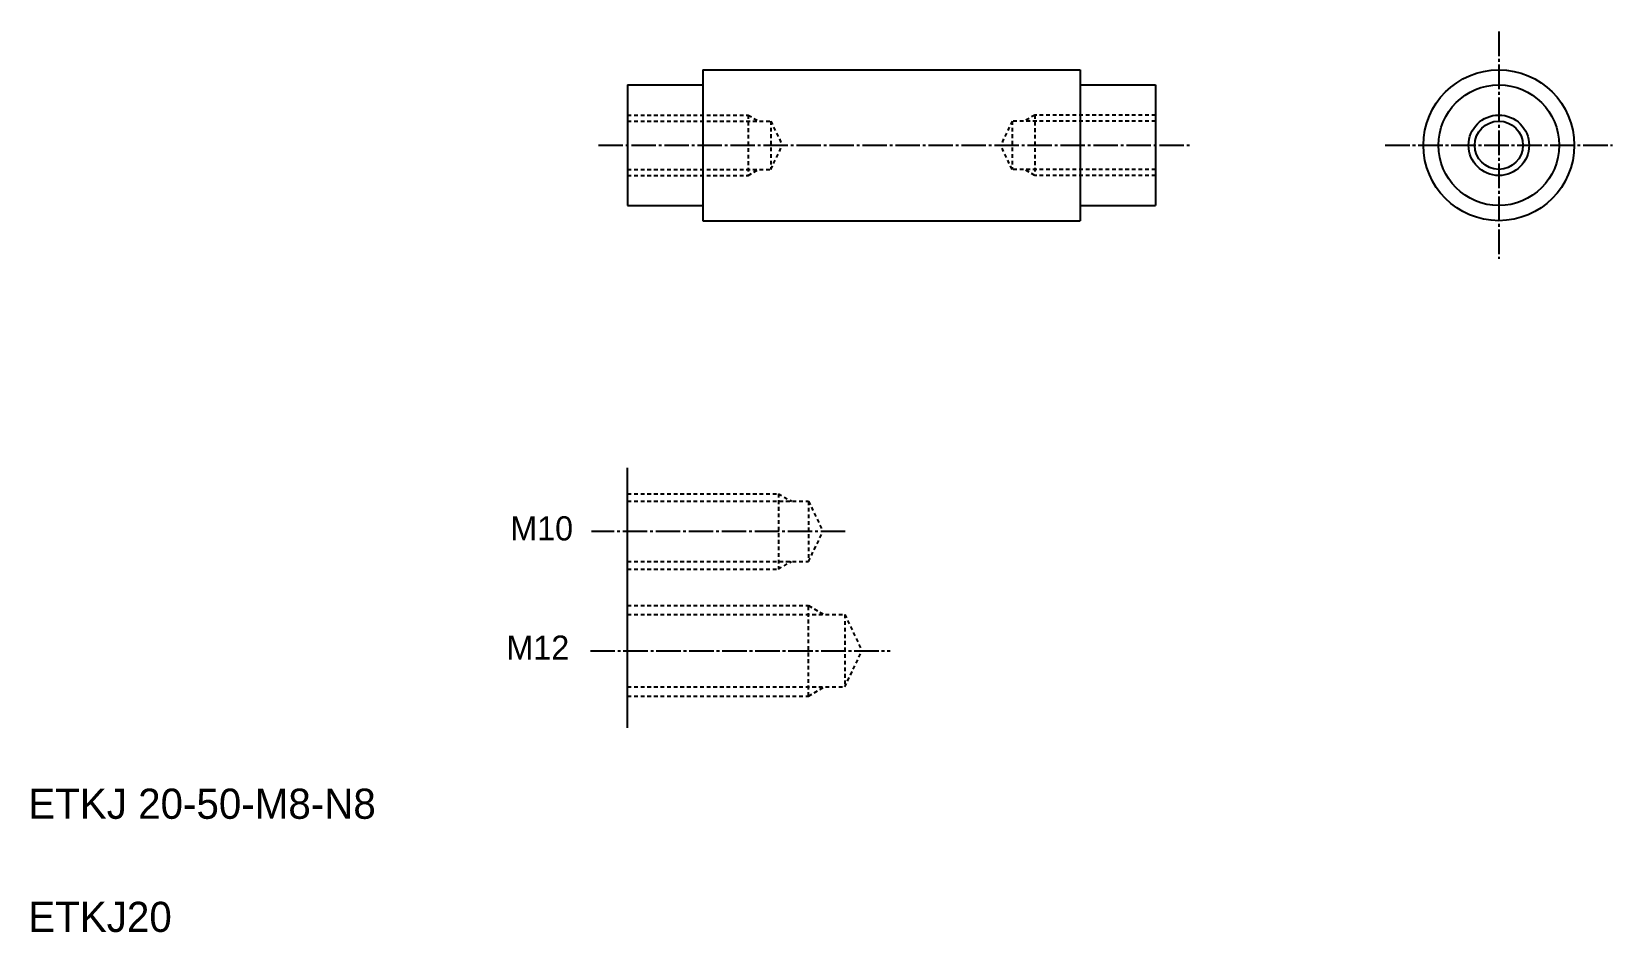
# Model space of a CAD drawing. Extents: x 10 to 220, y 10 to 129.
import ezdxf
from ezdxf.enums import TextEntityAlignment as Align

# ---------------------------------------------------------------- set-up
doc = ezdxf.new("R2010")
doc.units = 0
doc.header["$LTSCALE"] = 0.25
doc.linetypes.add('CENTER', pattern=[17.5, 13, -1.5, 1.5, -1.5])
doc.linetypes.add('DASHED', pattern=[3.5, 2, -1.5])
doc.layers.get('0').update_dxf_attribs({"linetype": 'CONTINUOUS'})
doc.layers.add('CENTER', color=1, linetype='CENTER')
doc.styles.get("Standard").update_dxf_attribs({"font": 'txt', "height": 3.2})

msp = doc.modelspace()

# ---------------------------------------------------------------- linework, layer by layer
at = {"color": 7, "linetype": 'CONTINUOUS'}
for p, q in [((99.45, 124.3), (149.45, 124.3)), ((99.45, 124.3), (99.45, 104.3)), ((149.45, 124.3), (149.45, 104.3)), ((89.45, 122.3), (89.45, 106.3)), ((89.45, 122.3), (99.45, 122.3)), ((149.45, 122.3), (159.45, 122.3)), ((159.45, 122.3), (159.45, 106.3)), ((89.45, 106.3), (99.45, 106.3)), ((149.45, 106.3), (159.45, 106.3)), ((99.45, 104.3), (149.45, 104.3))]:
    msp.add_line(p, q, dxfattribs=at)
at = {"color": 3, "linetype": 'DASHED'}
for p, q in [((89.45, 118.3), (105.45, 118.3)), ((89.45, 117.5), (108.45, 117.5)), ((105.45, 118.3), (105.45, 110.3)), ((105.45, 118.3), (106.84, 117.5)), ((108.45, 117.5), (108.45, 111.1)), ((108.45, 117.5), (109.98, 114.3)), ((140.45, 117.5), (138.93, 114.3)), ((159.45, 117.5), (140.45, 117.5)), ((140.45, 117.5), (140.45, 111.1)), ((143.45, 118.3), (142.07, 117.5)), ((159.45, 118.3), (143.45, 118.3)), ((143.45, 118.3), (143.45, 110.3)), ((108.45, 111.1), (109.98, 114.3)), ((140.45, 111.1), (138.93, 114.3)), ((89.45, 111.1), (108.45, 111.1)), ((105.45, 110.3), (106.84, 111.1)), ((159.45, 111.1), (140.45, 111.1)), ((143.45, 110.3), (142.07, 111.1)), ((89.45, 110.3), (105.45, 110.3)), ((159.45, 110.3), (143.45, 110.3)), ((89.45, 68.1), (109.45, 68.1)), ((89.45, 67.1), (113.45, 67.1)), ((109.45, 68.1), (109.45, 58.1)), ((109.45, 68.1), (111.18, 67.1)), ((113.45, 67.1), (115.36, 63.1)), ((113.45, 67.1), (113.45, 59.1)), ((113.45, 59.1), (115.36, 63.1)), ((89.45, 59.1), (113.45, 59.1)), ((109.45, 58.1), (111.18, 59.1)), ((89.45, 58.1), (109.45, 58.1)), ((89.45, 53.28), (113.45, 53.28)), ((113.45, 53.28), (115.53, 52.08)), ((113.45, 41.28), (113.45, 53.28)), ((89.45, 52.08), (118.25, 52.08)), ((118.25, 52.08), (120.54, 47.28)), ((118.25, 52.08), (118.25, 42.48)), ((118.25, 42.48), (120.54, 47.28)), ((89.45, 42.48), (118.25, 42.48)), ((113.45, 41.28), (115.53, 42.48)), ((89.45, 41.28), (113.45, 41.28))]:
    msp.add_line(p, q, dxfattribs=at)
for p, q in [((159.45, 118.3), (159.45, 118.3)), ((159.45, 114.3), (159.45, 114.3)), ((89.45, 37.08), (89.45, 71.55))]:
    msp.add_line(p, q)
for radius in [10, 8, 3.2]:
    msp.add_circle((204.98, 114.3), radius)
at = {"color": 3}
msp.add_circle((204.98, 114.3), 4.01, dxfattribs=at)
at = {"layer": 'CENTER', "color": 1, "linetype": 'CENTER'}
for p, q in [((204.98, 129.36), (204.98, 99.24)), ((85.59, 114.3), (164.2, 114.3)), ((189.91, 114.3), (220.04, 114.3)), ((118.32, 63.1), (84.68, 63.1)), ((84.52, 47.28), (124.29, 47.28))]:
    msp.add_line(p, q, dxfattribs=at)

# ---------------------------------------------------------------- texts
at = {"color": 7, "linetype": 'CONTINUOUS'}
msp.add_text('M10', height=3.2, dxfattribs=at).set_placement((82.23, 63.51), align=Align.MIDDLE_RIGHT)
msp.add_text('M12', height=3.2, dxfattribs=at).set_placement((73.4, 46.1))
for s, p in [('ETKJ 20-50-M8-N8', (10, 25)), ('ETKJ20', (10, 10))]:
    msp.add_text(s, height=4).set_placement(p)

doc.saveas('drawing.dxf')
